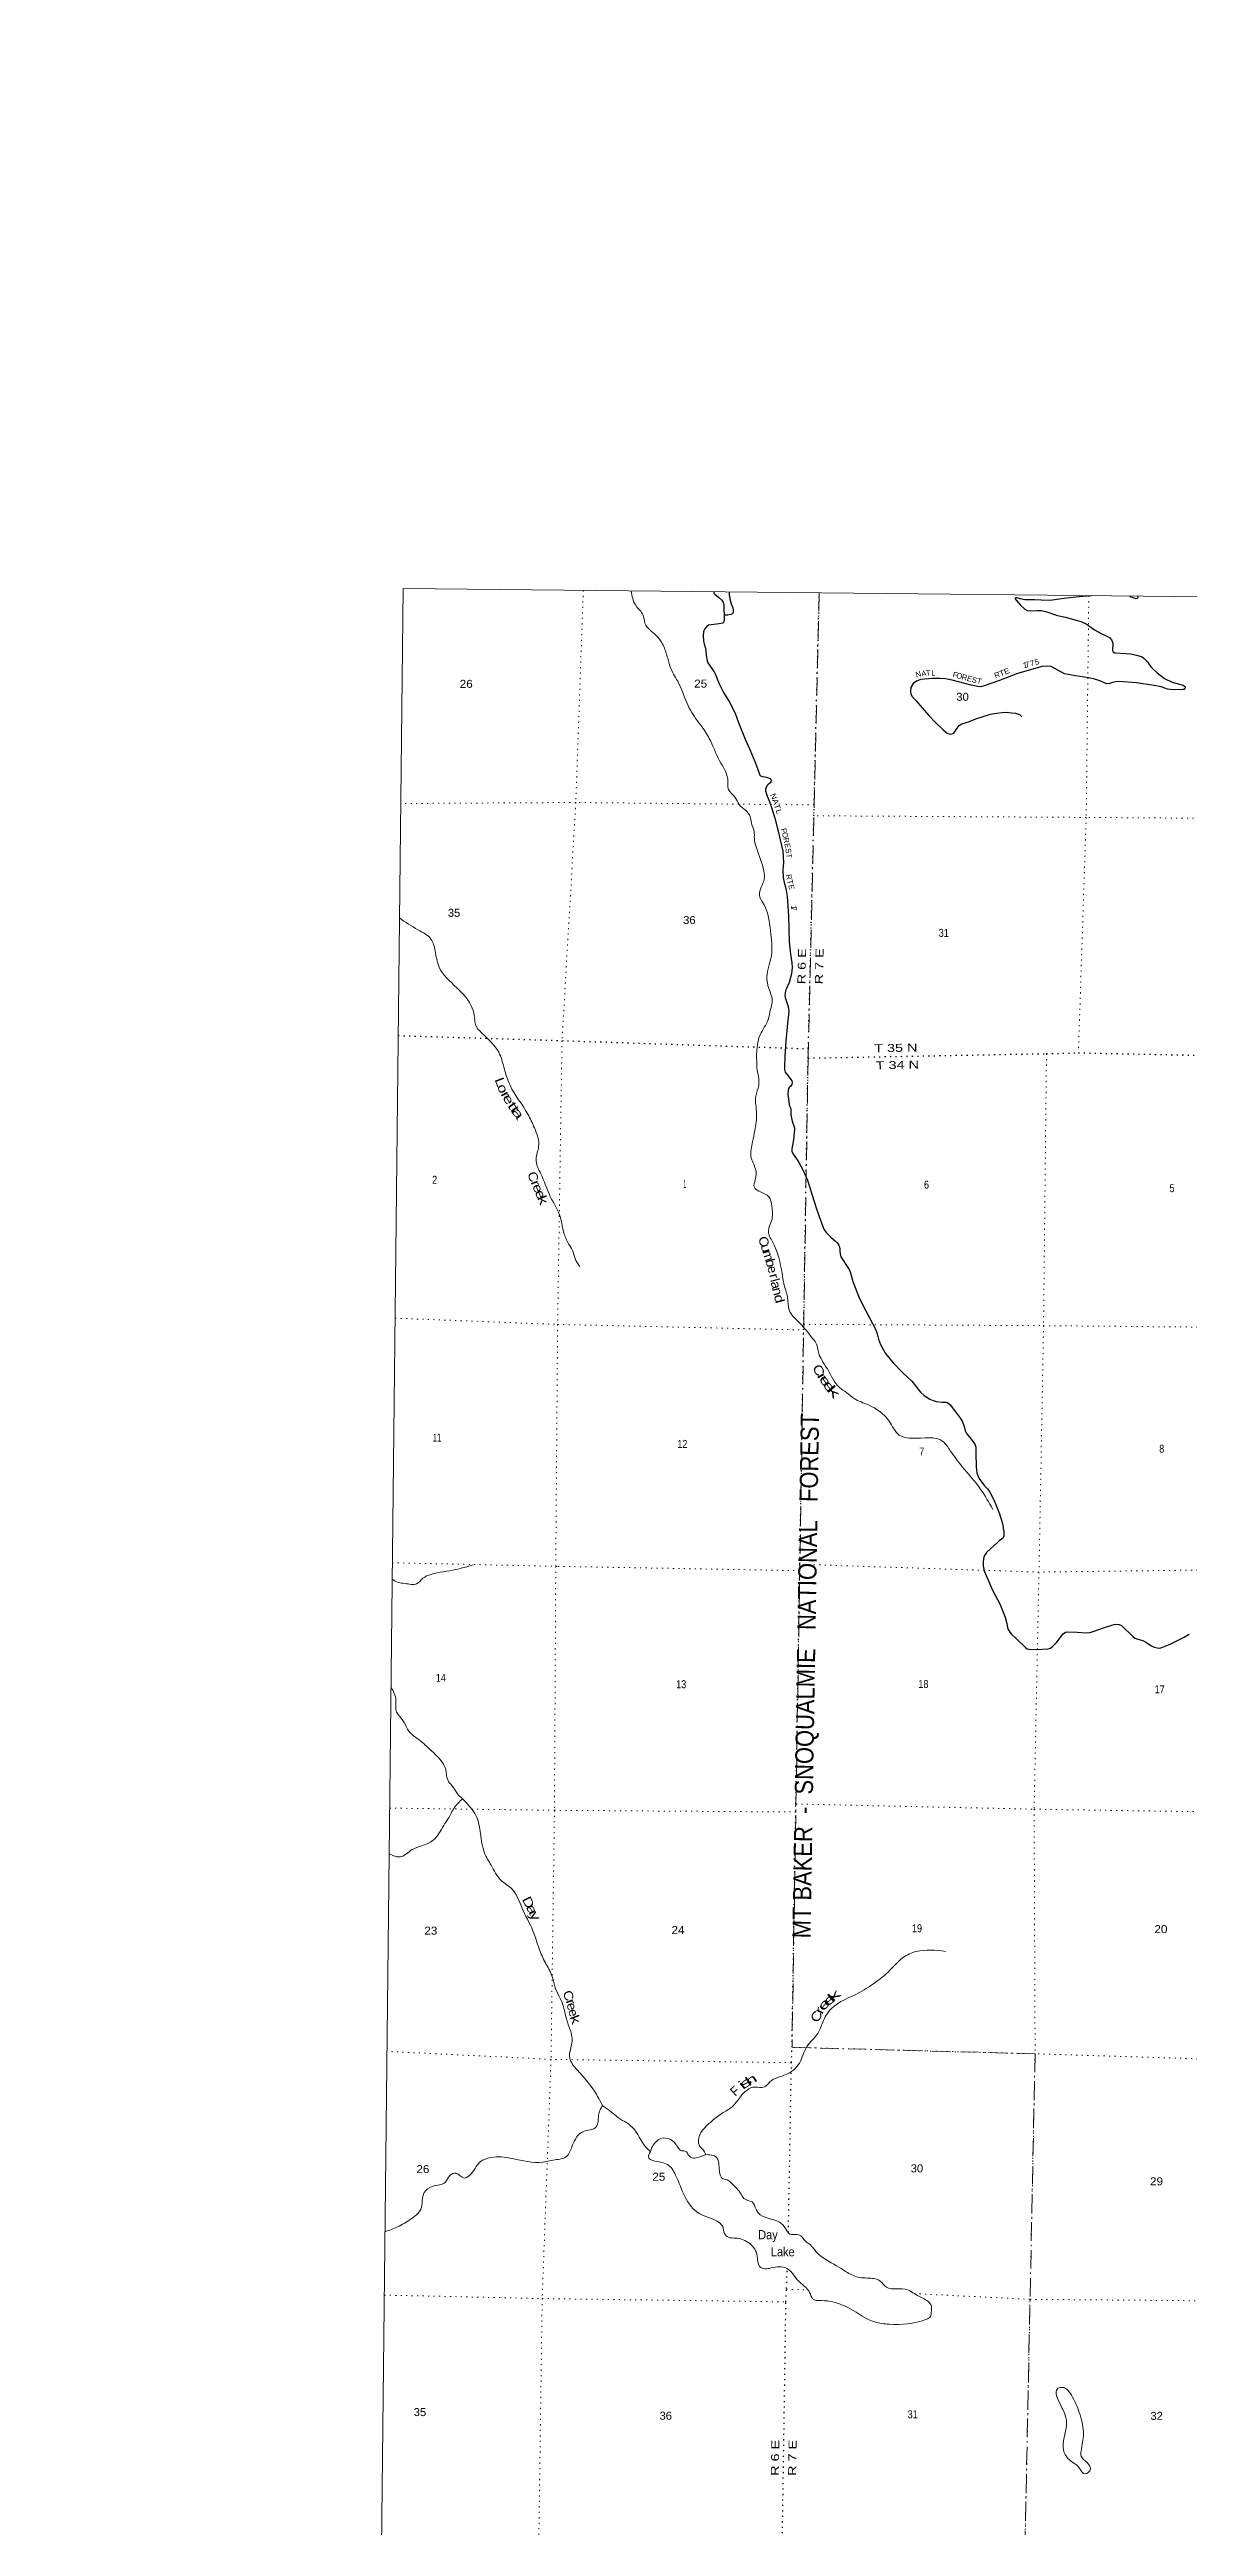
# Model space of a CAD drawing. Header units: feet. Extents: x -1048576 to 137166, y -268550 to 2097152.
# Drawn here: x -252344 to -227345, y 326257 to 380614 of the extents above; entities that cross this region are included whole.
import ezdxf
from ezdxf.enums import TextEntityAlignment as Align

# ---------------------------------------------------------------- set-up
doc = ezdxf.new("R2010")
doc.units = ezdxf.units.FT
doc.header["$LTSCALE"] = 80
doc.linetypes.add('DOT_DASHED', pattern=[7.7, 5, -1.2, 0.3, -1.2])
doc.linetypes.add('DOTTED', pattern=[1.5, 0.3, -1.2])
for name, color, linetype, lineweight in [('29', 7, 'Continuous', 25), ('39', 7, 'Continuous', 13), ('4', 7, 'Continuous', 13), ('44', 7, 'DOT_DASHED', 13), ('6', 7, 'DOTTED', 25), ('7', 7, 'DOTTED', 13)]:
    doc.layers.add(name, color=color, linetype=linetype, lineweight=lineweight)
doc.layers.add('30', color=7, linetype='Continuous')
doc.layers.add('41', color=7, linetype='Continuous')

msp = doc.modelspace()

# ---------------------------------------------------------------- linework, layer by layer
at = {"layer": '29'}
for points in [[(-237766.09, 368711.31), (-237764, 368685.33), (-237743.42, 368661), (-237660.67, 368592.94), (-237587.63, 368526.5), (-237556.24, 368482.65), (-237540.09, 368420.05), (-237539.98, 368329.33), (-237538.86, 368210.07), (-237534.29, 368149.33), (-237538.03, 368078.69), (-237550.18, 368048.52), (-237565.47, 368028.84), (-237648.6, 368012.67), (-237879.42, 367979.87), (-237926.64, 367946.66), (-237968.2, 367897.15), (-237988.35, 367836.51), (-237995.85, 367756.36), (-237986.81, 367630.85), (-237974.21, 367572.01), (-237949.98, 367501.34), (-237935.37, 367423.47), (-237931.81, 367313.55), (-237911.62, 367200.48), (-237897.49, 367152.01), (-237756.15, 366958.17), (-237731.87, 366915.35), (-237644.53, 366690.94), (-237550.3, 366500.72), (-237420.22, 366291.44), (-237296.92, 366052.01), (-237215.73, 365823.71), (-237078.77, 365482.91), (-236975.49, 365250.03), (-236866.81, 364990.74), (-236801.06, 364833.98), (-236762.7, 364709.34), (-236752.6, 364686.58), (-236738.47, 364676.49), (-236689.17, 364663.1), (-236605.2, 364648.22), (-236524.8, 364618.7), (-236510.3, 364599.76), (-236507.59, 364579.89), (-236512.32, 364543.22), (-236529.23, 364519.79), (-236580.73, 364476.58), (-236601.16, 364452.36), (-236614.42, 364418.79), (-236627.41, 364381.69), (-236628.24, 364348.4), (-236610, 364269.14), (-236539.43, 364101.72), (-236492.47, 363959.12), (-236424.99, 363747.32), (-236360.67, 363489.11), (-236305.45, 363271.54), (-236251.06, 363019.64), (-236237.71, 362895.57), (-236236.91, 362772.76), (-236251.85, 362612.89), (-236243.77, 362445.3), (-236219.32, 362335.83), (-236186.18, 362205.69), (-236154.92, 362029.34), (-236139.28, 361812.51), (-236122.22, 361601.93), (-236117.22, 361310.81), (-236109.8, 361035.8), (-236082.17, 360762.31), (-236052.52, 360571.63), (-236045.88, 360468.51), (-236058.39, 360331.3), (-236107.48, 360138.49), (-236169.05, 360010.15), (-236187.23, 359961.69), (-236199.34, 359901.12), (-236201.36, 359856.69), (-236195.3, 359810.25), (-236143.36, 359660.42), (-236124.63, 359574.01), (-236120.59, 359495.26), (-236145.45, 359244.18), (-236181.22, 358853), (-236205.49, 358520.15), (-236211.06, 358291.93), (-236209.43, 358233.27), (-236195.3, 358172.69), (-236133.3, 358087.96)], [(-237427.21, 368707.69), (-237429.04, 368655.39), (-237414.9, 368559.38), (-237383.67, 368450.83), (-237349.59, 368359.06), (-237336.7, 368308.23), (-237337.84, 368261.78), (-237356.34, 368228.23), (-237393.52, 368212.61), (-237458.34, 368202.05), (-237538.75, 368198.39)], [(-229467.6, 368624.08), (-229663.94, 368609.19), (-230021.91, 368575.43), (-230236.45, 368548.3), (-230370.19, 368525.27), (-230579.86, 368532.38), (-230719, 368535.75), (-230856.22, 368535.04), (-230936.89, 368537), (-231037.27, 368557.62), (-231109.37, 368579.57), (-231131.6, 368578.09), (-231147.07, 368571.2), (-231148.18, 368560.31), (-231130.82, 368527.55), (-231038.46, 368426.29), (-230935.81, 368332.87), (-230883.22, 368303.6), (-230817.72, 368293.63), (-230658.12, 368301.88), (-230574.46, 368299.86), (-230474.96, 368283.29), (-230216.8, 368196.2), (-230046.32, 368153.67), (-229809.75, 368091.35), (-229706.18, 368060.33), (-229587.84, 368007.16), (-229409.3, 367881.58), (-229258.07, 367795.05), (-229122.33, 367734.72), (-229073.68, 367701.04), (-229037.38, 367660.37), (-229015.67, 367611.21), (-229007.33, 367568.7), (-229010.83, 367425.31), (-228995.08, 367394.14), (-228959.59, 367375.57), (-228719.81, 367361.67), (-228607.73, 367349.23), (-228458.7, 367312.9), (-228364.51, 367286.36), (-228314.88, 367252.83), (-228246.18, 367174.37), (-228196.04, 367094.73), (-228158.44, 367048.97), (-228035.11, 366931.93), (-227874.18, 366808.42), (-227700.15, 366731.7), (-227463.63, 366664.33), (-227429.89, 366641.28), (-227417.59, 366626.9), (-227414.65, 366604.54), (-227423.16, 366586.56), (-227440.04, 366572.64), (-227465.95, 366569.41), (-227651.72, 366563.81), (-227746.93, 366568.89), (-227806.82, 366578.25), (-227943.42, 366626.9), (-228100.61, 366660.59), (-228487.45, 366713.41), (-228876.15, 366743.04), (-228950.18, 366739.18), (-229015.83, 366724.2), (-229081.17, 366701.76), (-229133.56, 366696.15), (-229171.65, 366705.75), (-229289.4, 366759.12), (-229399.29, 366795.33), (-229542, 366825.88), (-229823.43, 366869.07), (-229986.18, 366897.27), (-230064.43, 366915.34), (-230361.2, 367074.1), (-230464.06, 367083.5), (-230554.94, 367072.73), (-231100.3, 366924.44), (-231494.52, 366770.16), (-231848.82, 366640), (-231905.56, 366628.56), (-231968.58, 366632.51), (-232116.46, 366668.03), (-232531.52, 366775.1), (-232675.93, 366800.93), (-232805.13, 366808), (-232964.49, 366809.85), (-233229.3, 366790), (-233317.78, 366754.14), (-233386.84, 366700.86), (-233435.67, 366615.66), (-233447.49, 366530.56), (-233441.28, 366477.19), (-233417.89, 366420.72), (-233330.87, 366325.61), (-233048.58, 366009.61), (-232901.19, 365848.42), (-232732.06, 365687.48), (-232642.69, 365609.75), (-232578.65, 365587.99), (-232529.96, 365593.92), (-232493.26, 365614.21)], [(-228455.2, 368613.65), (-228455.21, 368597.4), (-228462.18, 368576.01), (-228475.79, 368565.59), (-228496.8, 368562.7), (-228534.74, 368573.07), (-228573.1, 368585.23), (-228607.72, 368599.27), (-228633.51, 368615.49)], [(-232493.26, 365614.21), (-232419.97, 365723.58), (-232374.64, 365777.31), (-232318.85, 365816.11), (-232154.08, 365870.71), (-232009.52, 365923.79), (-231692.28, 366025.22), (-231558.76, 366052.39), (-231431.01, 366065.37), (-231341.69, 366069.23), (-231229.35, 366060.48), (-231145.2, 366046.78), (-231056.87, 366017.9), (-231003.6, 365968.11)], [(-236133.3, 358087.96), (-236070.6, 358011.67), (-236053.96, 357980.87), (-236043.99, 357944.34), (-236047.9, 357898.09), (-236072.13, 357861.74), (-236111.23, 357834.82), (-236126.65, 357811.26), (-236134.89, 357774.77), (-236141.05, 357688.03), (-236112.51, 357470.01), (-236104.43, 357435.69), (-236082.22, 357391.27), (-236076.16, 357363), (-236072.12, 357237.81), (-236045.87, 357096.47), (-235995.39, 356947.05), (-235992.35, 356918.52), (-236015.58, 356686.58), (-236049.91, 356492.74), (-236047.89, 356436.2), (-236029.72, 356383.7), (-235906.85, 356205.11), (-235800.62, 356010.56), (-235706.89, 355800.14), (-235631.84, 355567.94), (-235534.96, 355238.22), (-235447.92, 355001.69), (-235372.43, 354787.67), (-235345.2, 354725.96), (-235296.99, 354654.49), (-235186.67, 354544.71), (-235093.77, 354465.66), (-235052.42, 354423.08), (-235018.09, 354372.6), (-234997.9, 354301.93), (-234996.25, 354245.05), (-234993.87, 354188.86), (-234975.7, 354116.16), (-234794.22, 353842.05), (-234773.77, 353793.09), (-234711.9, 353577.34), (-234571.39, 353216.24), (-234430.69, 352946.08), (-234208.41, 352518.98), (-234180.14, 352426.1), (-234151.87, 352315.04), (-234107.45, 352193.89), (-233996.4, 352000.05), (-233827.2, 351795.74), (-233614.69, 351574.35), (-233417.37, 351391.74), (-233225.61, 351146.61), (-233146.31, 351077.29), (-233021.41, 350998.17), (-232946.41, 350964.22), (-232873.41, 350944.06), (-232754.59, 350931.91), (-232664.76, 350930.33), (-232636.86, 350924.21), (-232578.94, 350873.37), (-232478.77, 350744.54), (-232350.76, 350574.52), (-232302.31, 350497.8), (-232276.05, 350417.03), (-232237.68, 350283.76), (-232215.47, 350243.38), (-232138.15, 350150.23), (-232036.69, 350008.33), (-232012, 349945.09), (-232009.3, 349807.61), (-232008.28, 349518.6), (-232001.46, 349439.75), (-231987.31, 349379.17), (-231959.06, 349296.39), (-231926.74, 349231.77), (-231825.78, 349096.48), (-231759.16, 349025.82), (-231702.62, 348953.13), (-231610.86, 348771.36), (-231494.85, 348481.59), (-231430.04, 348266.61), (-231397.71, 348076.8), (-231399.73, 347985.94), (-231410.81, 347956.15), (-231434.06, 347933.44), (-231492.63, 347891.05), (-231528.98, 347858.74), (-231777.99, 347627.58), (-231807.63, 347586.16), (-231833.88, 347535.68), (-231854.07, 347430.68), (-231854.07, 347341.84), (-231826.11, 347226.6)], [(-231826.11, 347226.6), (-231646.81, 346801.92), (-231488.59, 346505.06), (-231370.66, 346211.2), (-231329.7, 346070.77), (-231314.95, 345984.95), (-231300.81, 345940.53), (-231266.49, 345879.95), (-231240.24, 345849.66), (-231110.01, 345729.98), (-230918.79, 345545.49), (-230882.84, 345518.52), (-230841.03, 345507.23), (-230681.68, 345505.38), (-230427.24, 345513.36), (-230374, 345532.65), (-230322.82, 345575.49), (-230233.94, 345662.26), (-230092.28, 345844.74), (-230040.84, 345879.95), (-229978.17, 345890.47), (-229788.67, 345883.85), (-229589.28, 345868.92), (-229507.78, 345877.93), (-229437.1, 345898.12), (-229184.83, 345988.44), (-229026.21, 346039.16), (-228976.73, 346053.6), (-228922.87, 346056.86), (-228869.71, 346053.6), (-228815.19, 346029.37), (-228743.7, 345957.54), (-228641.1, 345862.09), (-228566.83, 345785.05), (-228522.4, 345752.74), (-228454.75, 345726.22), (-228350.53, 345697.42), (-228304.33, 345680.05), (-228260.92, 345648.77), (-228157.58, 345583.61), (-228098.37, 345556.88), (-228031.58, 345538.12), (-227973.19, 345534.67), (-227926.52, 345543.66), (-227749.21, 345616.15), (-227438.75, 345770.29), (-227346.52, 345828.68), (-227320.99, 345837.54)]]:
    msp.add_lwpolyline(points, dxfattribs=at)
at = {"layer": '39'}
for points in [[(-139726.18, 284721.75), (-139786.61, 284683.23), (-139865.18, 284636.58), (-139935.68, 284589.96), (-139981.99, 284555.51), (-140024.23, 284506.92), (-140030.24, 284490.75), (-140030.24, 284490.75), (-140086.75, 284492.64)], [(-239579.7, 368730.93), (-239477.32, 368417.63), (-239317.45, 368204.25), (-239274.44, 368022), (-239030.17, 367757.49), (-238862.49, 367509.69), (-238775.62, 367254.36), (-238706.67, 367031.49), (-238535.52, 366710.88), (-238303.52, 366163.42), (-238056.02, 365793.77), (-237862.49, 365495.24), (-237636.13, 365002.41), (-237459.49, 364606.96), (-237441.08, 364376.35), (-237297.06, 364201.49), (-237205.39, 364045.19), (-236963.11, 363784.74), (-236939.97, 363643.06), (-236878.79, 363460.69), (-236874.01, 363294.87), (-236825.1, 363092.37), (-236665.5, 362581.79), (-236656.76, 362405.84), (-236764.39, 362062.89), (-236661.08, 361845.86), (-236520.15, 361270.72), (-236500.11, 360726.74), (-236598.53, 360268.49), (-236556.1, 360011.44), (-236481.69, 359711.71), (-236519.29, 359548.21), (-236571.45, 359328.2), (-236747.69, 358989.77), (-236822.77, 358416.11), (-236815.83, 358268.48), (-236778.43, 357882.08), (-236842.82, 357648), (-236823.58, 357263.74), (-236866.83, 356890.02), (-236911.14, 356641.65), (-236947.94, 356320.45), (-236849.1, 356046.84), (-236852.96, 355808.3), (-236880.4, 355652.82), (-236774.11, 355561.11), (-236551, 355432.21), (-236489.96, 355231.64), (-236496.49, 354908.21), (-236566.79, 354692.37), (-236473.81, 354445.08), (-236265.14, 353752.21), (-236210.83, 353464.76), (-236144.07, 353219.67), (-236107.8, 352948.51), (-235915.86, 352704.58), (-235583.72, 352316.15), (-235509.91, 352200.4), (-235476.71, 352054.61), (-235271.81, 351658.96), (-235004.39, 351254.8), (-234851.83, 351140.54), (-234685.25, 351012.02), (-234367.36, 350868.31), (-233915.84, 350513.43), (-233692.07, 350208.63), (-233397.85, 350137.87), (-232738.19, 350068.63), (-232572.19, 349865.32), (-232310.42, 349513.76), (-231910.41, 349023.77), (-231639.29, 348575.1)], [(-244664.22, 361556.75), (-244258.51, 361295.67), (-243971.37, 361091.52), (-243880.48, 360834.14), (-243792.38, 360477.71), (-243404.22, 360022.17), (-243066.43, 359579.12), (-243015.59, 359364.46), (-242994.54, 359214.71), (-242860.66, 359033.86), (-242484.38, 358608.73), (-242369.81, 358280.42), (-242235.59, 357883.24), (-241846.74, 357253.83), (-241701.71, 356949.58), (-241608.01, 356532.46), (-241639.28, 356405.3), (-241662.95, 356215.42), (-241562.07, 355943.82), (-241351.93, 355443.01), (-241131.36, 354984.58), (-241047.37, 354618.07), (-240934.13, 354378.73), (-240850.57, 354218.44), (-240791.38, 354040.12), (-240701.55, 353908.09)], [(-243045.47, 347363.75), (-243427.89, 347255.18), (-243973.81, 347149.77), (-244150.12, 347064.05), (-244286.31, 346943.68), (-244540.64, 346951.5), (-244687.85, 346972.73), (-244822.69, 347045)], [(-244848.63, 344676.8), (-244740.06, 344389.33), (-244725.92, 344128.43), (-244585.99, 343947.53), (-244484.54, 343750.73), (-244191.8, 343487.91), (-243961.24, 343278.09), (-243647.45, 342865.52), (-243602.76, 342638.78), (-243474.85, 342470.1), (-243389.07, 342336.07), (-243280.91, 342224.14)], [(-244888.92, 341017.39), (-244639.36, 340951.71), (-244385.77, 341109.69), (-244169.09, 341195.13), (-243923.88, 341314.74), (-243689.18, 341642.67), (-243591.1, 341793.62), (-243458.04, 342031.27), (-243280.91, 342224.14)], [(-243282.33, 342222.6), (-242978.95, 341848.04), (-242887.04, 341461.26), (-242795.43, 341036.07), (-242652.14, 340766.19), (-242434.61, 340437.18), (-242191.82, 340243.44), (-241978.89, 339841.68), (-241732.51, 339326.46), (-241596.23, 338933.31), (-241461.31, 338627.11), (-241316.11, 338343.07), (-241253.33, 338106.09), (-241074.72, 337704.56), (-240996.42, 337386.61), (-240874.86, 336916.74), (-240924.29, 336528.91), (-240762.71, 336275.08), (-240340.82, 335742.49), (-240239.31, 335553.77), (-240209.49, 335492.91)], [(-232679.05, 338878.01), (-233321.1, 338874.34), (-233608.8, 338742.89), (-233903.76, 338455.81), (-234184.18, 338221.2), (-234565.63, 337975.16), (-235188.2, 337617.55), (-235374.2, 337321.64), (-235481.1, 337073.7), (-235719.48, 336792.3), (-235883.8, 336427.5), (-236176.46, 336176.8), (-236537.1, 336011.48), (-236653.02, 335903.11), (-236856.95, 335900.47), (-237177.59, 335686.35), (-237369.1, 335461.23), (-237586.21, 335321.21), (-237831.95, 335132.86), (-238101.53, 334732.39), (-238074.25, 334604.84), (-237968.22, 334478.76), (-237943.77, 334411.91)], [(-244980.14, 332723.85), (-244706.04, 332831.08), (-244420, 332998.78), (-244196.22, 333219.63), (-244118.69, 333587.05), (-243944.06, 333717.26), (-243654.59, 333816.36), (-243554.56, 333959.21), (-243420.94, 334006.81), (-243244.08, 333902.49), (-243126.57, 333956.26), (-242890.03, 334259.92), (-242663.18, 334355.4), (-242182.87, 334329.85), (-241519.24, 334252.5), (-241213.96, 334307.01), (-241078.51, 334330.34), (-241003.51, 334370.26), (-240878.66, 334589.77), (-240690.61, 334889.71), (-240522.53, 334955.27), (-240366.69, 335004.74), (-240309.37, 335107.45), (-240293.88, 335283.23), (-240260.69, 335398.24), (-240209.49, 335492.91)], [(-240209.49, 335492.91), (-240042.79, 335380.57), (-239898.37, 335258.27), (-239550.96, 335015.3), (-239249.49, 334576.53), (-239151.25, 334486.9)], [(-239151.25, 334486.9), (-239190.71, 334343.63), (-239098.28, 334286.39), (-238781.97, 334201.32), (-238602.05, 333969.6), (-238393.81, 333482.96), (-238083.62, 333127.02), (-237641.04, 332921.81), (-237569.01, 332836.4), (-237529.77, 332688.54), (-237439.58, 332603.01), (-237282.24, 332585.75), (-236974.26, 332466.37), (-236808.83, 332188.26), (-236758.07, 331963.5), (-236637.35, 331910.1), (-236510.01, 331929.44), (-236150.75, 331914.84), (-235996.5, 331758.11), (-235930.53, 331672.74), (-235760.15, 331513.88), (-235660.13, 331393.91), (-235594.6, 331251.93), (-235401.07, 331214.21), (-235150.95, 331184.19), (-234772.54, 331036.02), (-234233.71, 330745.23), (-233915.09, 330696.53), (-233106.7, 330802.16), (-233007.27, 330868.2), (-232992.48, 330953.01), (-233001.25, 331124.91), (-233061.29, 331194.07), (-233292.44, 331327.07), (-233563.94, 331464.39), (-233830.37, 331472.29), (-233975.45, 331509.68), (-234109.7, 331642.02), (-234236.48, 331695.45), (-234561.34, 331719.93), (-234829.03, 331826.9), (-235015.88, 331945.44), (-235463.88, 332233.59), (-235575.97, 332359.71), (-235670.1, 332457.4), (-235746.4, 332512.51), (-235900.73, 332659.14), (-236098.48, 332672.63), (-236188.36, 332798.59), (-236322.58, 332934.97), (-236789.38, 333140.36), (-236835.21, 333219.52), (-236924.84, 333377.83), (-237103.94, 333453.86), (-237159.75, 333547.25), (-237261.76, 333671.28), (-237510.55, 333873.14), (-237564.97, 333885.64), (-237640.42, 334049.92), (-237722.73, 334371.94), (-237847.59, 334413.23), (-237960.67, 334409.97), (-238179.25, 334340.71), (-238300.07, 334381.98), (-238394.08, 334495.84), (-238474.79, 334502.46), (-238554.92, 334583.88), (-238723.21, 334752.84), (-238922.93, 334772.41), (-239042.69, 334688.33), (-239128.5, 334557.5), (-239151.25, 334486.9)], [(-230211.08, 329292.23), (-230241.71, 329247.96), (-230218.88, 329065.85), (-230121.52, 328863.01), (-230048.1, 328696.72), (-230021.46, 328486.28), (-230088.32, 327930.77), (-229992.81, 327750.18), (-229746.05, 327546.31), (-229613.85, 327409.94), (-229497.92, 327520.34), (-229577.57, 327664.43), (-229701.72, 327796.7), (-229694.39, 327962.43), (-229651.16, 328332.1), (-229740.77, 328755.26), (-229913.47, 329138.55), (-230023.46, 329274.77), (-230105.96, 329309.7), (-230211.08, 329292.23)]]:
    msp.add_spline(points, degree=3, dxfattribs=at)
at = {"layer": '4'}
msp.add_lwpolyline([(-244583.22, 368785.28), (-214011.33, 368469.88), (-183439.04, 368196.52), (-152866.39, 367965.22), (-122293.46, 367775.97), (-91720.3, 367628.79), (-61146.96, 367523.64), (-30573.52, 367460.57), (0, 367439.54), (0, 183577.08), (-30826.42, 183598.29), (-61652.78, 183661.9), (-92479.02, 183767.9), (-123305.1, 183916.31), (-154130.93, 184107.12), (-184956.48, 184340.33), (-215781.67, 184615.95), (-246606.45, 184933.97)], close=True, dxfattribs=at)
msp.add_lwpolyline([(-244583.22, 368785.28), (-214011.33, 368469.88), (-183439.04, 368196.52), (-152866.39, 367965.22), (-122293.46, 367775.97), (-91720.3, 367628.79), (-61146.96, 367523.64), (-30573.52, 367460.57), (0, 367439.54), (0, 183577.08), (-30826.42, 183598.29), (-61652.78, 183661.9), (-92479.02, 183767.9), (-123305.1, 183916.31), (-154130.93, 184107.12), (-184956.48, 184340.33), (-215781.67, 184615.95), (-246606.45, 184933.97)], close=True, dxfattribs=at)
msp.add_lwpolyline([(-244583.22, 368785.28), (-214011.33, 368469.88), (-183439.04, 368196.52), (-152866.39, 367965.22), (-122293.46, 367775.97), (-91720.3, 367628.79), (-61146.96, 367523.64), (-30573.52, 367460.57), (0, 367439.54), (0, 183577.08), (-30826.42, 183598.29), (-61652.78, 183661.9), (-92479.02, 183767.9), (-123305.1, 183916.31), (-154130.93, 184107.12), (-184956.48, 184340.33), (-215781.67, 184615.95), (-246606.45, 184933.97)], close=True, dxfattribs=at)
msp.add_lwpolyline([(-244583.22, 368785.28), (-214011.33, 368469.88), (-183439.04, 368196.52), (-152866.39, 367965.22), (-122293.46, 367775.97), (-91720.3, 367628.79), (-61146.96, 367523.64), (-30573.52, 367460.57), (0, 367439.54), (0, 183577.08), (-30826.42, 183598.29), (-61652.78, 183661.9), (-92479.02, 183767.9), (-123305.1, 183916.31), (-154130.93, 184107.12), (-184956.48, 184340.33), (-215781.67, 184615.95), (-246606.45, 184933.97)], close=True, dxfattribs=at)
at = {"layer": '44'}
msp.add_lwpolyline([(-235450.06, 368686.66), (-235694.3, 358500.05), (-236047.35, 336772.26), (-230711.59, 336629.23), (-230931.49, 325933.88), (-220273.27, 325782.9), (-214982.18, 325924.27), (-214918.78, 331255.13), (-214369.64, 331259.09)], dxfattribs=at)
at = {"layer": '6'}
for points in [[(-236126.68, 332707.54), (-236059.39, 336434.78), (-236047.35, 336772.26), (-235963.45, 341935.71), (-235960.6, 342110.95), (-235877.38, 347232.7), (-235875.12, 347372.01), (-235791.55, 352514.79), (-235789.54, 352638.79), (-235694.61, 358480.98), (-235689.83, 358686.49), (-235567.26, 363798.55), (-235561.56, 364036.14), (-235450.06, 368686.66)], [(-244691.17, 358976.22), (-241095.41, 358864.01), (-235689.83, 358686.49)], [(-235694.61, 358480.98), (-230461.9, 358578.55), (-229761.19, 358595.97), (-225110.31, 358501.29), (-224444.03, 358506.81), (-219797.03, 358432.38), (-219084.35, 358431.51), (-214528.12, 358367.81), (-214108.57, 358371.73)], [(-236319.79, 322699.99), (-236259.94, 325866.61), (-236180.6, 331185.21), (-236168.23, 331480.29), (-236154.29, 331916.63)]]:
    msp.add_lwpolyline(points, dxfattribs=at)
at = {"layer": '7'}
for p, q in [((-235561.56, 364036.14), (-236261, 364043.35)), ((-236168.36, 331464.12), (-235704.37, 331450.1))]:
    msp.add_line(p, q, dxfattribs=at)
for points in [[(-240627.89, 368742.1), (-240792.68, 364090.1), (-241095.41, 358864.01), (-241191.85, 352635.76), (-241232.74, 347329.03), (-241261.89, 341973.7), (-241336.31, 336507.48), (-241530.19, 331258.41), (-241605.43, 325947.88)], [(-229532.77, 368624.74), (-229590.16, 363762.31), (-229761.19, 358595.97)], [(-236494.03, 364045.76), (-240792.68, 364090.1), (-244635.15, 364067.69)], [(-214058.1, 363613.51), (-219007.4, 363701.61), (-224351.35, 363722.21), (-229590.16, 363762.31), (-235567.26, 363798.55)], [(-230461.9, 358578.55), (-230526.06, 352608.86), (-230626.28, 347201.45), (-230732.99, 341998.28), (-230711.59, 336629.23), (-230821.58, 331242.48), (-230931.49, 325933.88), (-230889.19, 322643.03)], [(-244759.43, 352773.62), (-241191.85, 352635.76), (-235791.55, 352514.79)], [(-235789.54, 352638.79), (-230526.06, 352608.86), (-225198.49, 352560.06), (-219931.45, 352515.73), (-217315.34, 352461.33)], [(-235877.38, 347232.7), (-241200.46, 347326.79), (-244818.5, 347405.81)], [(-217368.2, 347172.88), (-220043.12, 347193.31), (-225346.27, 347268.22), (-230626.28, 347201.45), (-235875.12, 347372.01)], [(-244877.76, 342021.49), (-241261.89, 341973.7), (-235963.45, 341935.71)], [(-235960.6, 342110.95), (-230732.99, 341998.28), (-225403.66, 341915.11), (-220175.07, 341858.9), (-214865.73, 341802.15), (-214268.13, 341801.86)], [(-236059.39, 336434.78), (-241336.31, 336507.48), (-244936.51, 336682.62)], [(-214319.36, 336481.27), (-214866.32, 336485.03), (-220155.82, 336497.17), (-225344.7, 336466.17), (-230711.59, 336629.23), (-236047.35, 336772.26)], [(-244995.37, 331334.14), (-241530.19, 331258.41), (-236180.6, 331185.21)], [(-233365.65, 331367.19), (-230820.49, 331242.48), (-225462.04, 331194.33), (-220198.96, 331160.13), (-214918.78, 331255.13), (-214369.64, 331259.09)]]:
    msp.add_lwpolyline(points, dxfattribs=at)

# ---------------------------------------------------------------- texts
at = {"layer": '30'}
for s, rotation, p in [('N', 18.064, (-233256.5, 366847.64)), ('F', 345.535, (-232481.11, 366834.38)), ('R', 20.172, (-231525.96, 366833.18)), ('1', 15.212, (-230914.67, 367046.46)), ('E', 345.535, (-232164.44, 366749.3)), ('S', 346.494, (-232057.71, 366721.6)), ('F', 284.241, (-236280.81, 363459)), ('E', 284.287, (-236117.05, 362217.89)), ('1', 274.126, (-236067.12, 361785.13))]:
    msp.add_text(s, height=120, rotation=rotation, dxfattribs=at).set_placement(p, align=Align.CENTER)
for s, rotation, width, p in [('A', 7.031, 0.9, (-233148.13, 366864.48)), ('T', 4.287, 0.9, (-233054.3, 366873.32)), ('L', 359.335, 0.75, (-232944.72, 366875.18)), ('O', 345.535, 0.9, (-232387.62, 366810.7)), ('T', 21.373, 1.3, (-231418.58, 366875.05)), ('E', 21.373, 1.15, (-231311.68, 366916.89)), ('7', 17.462, 1.15, (-230862.36, 367062.34)), ('7', 15.212, 1.1, (-230762.92, 367088.71)), ('5', 15.212, 1.1, (-230658.98, 367116.98)), ('R', 345.535, 0.9, (-232276, 366779.7)), ('T', 348.283, 1.05, (-231949.98, 366695.58)), ('N', 292.856, 1.1, (-236505.36, 364201.1)), ('A', 290.518, 1.15, (-236459.84, 364085.75)), ('T', 288.227, 1.2, (-236426.46, 363982.5)), ('L', 286.714, 1.15, (-236391.41, 363872.08)), ('O', 284.241, 0.9, (-236253.63, 363360.16)), ('R', 282.184, 0.85, (-236229.35, 363247.06)), ('E', 280.677, 0.9, (-236203.6, 363129.59)), ('S', 277.251, 0.85, (-236185.12, 363021.78)), ('T', 276.141, 0.95, (-236175.24, 362911.52)), ('R', 282.59, 0.85, (-236171.14, 362441.3)), ('T', 284.287, 1.15, (-236145.38, 362329.15)), ('7', 274.632, 0.85, (-236064.18, 361752.34))]:
    msp.add_text(s, height=120, rotation=rotation, dxfattribs=dict(at, width=width)).set_placement(p, align=Align.CENTER)
at = {"layer": '41'}
for s, rotation, width, p in [('L', 290.893, 1.3, (-242543.62, 357921.08)), ('o', 294.893, 1.3, (-242486.42, 357771.86)), ('r', 296.902, 1.55, (-242417.23, 357635.89)), ('e', 299.553, 1.45, (-242355.87, 357525.66)), ('t', 305.515, 1.6, (-242268.95, 357387.44)), ('t', 305.515, 1.6, (-242209.37, 357302.2)), ('a', 304.188, 1.7, (-242145.75, 357214.24)), ('C', 292.791, 1.15, (-241821.43, 355838.28)), ('r', 292.578, 1.4, (-241763.95, 355700.07)), ('e', 292.578, 1.25, (-241716.93, 355587.37)), ('e', 292.948, 1.3, (-241659.93, 355452.3)), ('k', 292.948, 1.45, (-241607.12, 355327.59)), ('C', 290.908, 1.15, (-236759.98, 354422.46)), ('u', 287.629, 1.3, (-236712.13, 354280.44)), ('m', 287.629, 1.05, (-236660.91, 354118.91)), ('b', 286.718, 1.2, (-236610.32, 353957.13)), ('e', 285.075, 1.05, (-236572.68, 353816.47)), ('r', 285.075, 1.2, (-236533.51, 353671.98)), ('a', 284.378, 1.15, (-236496.13, 353478.99)), ('n', 284.861, 1.15, (-236462.29, 353336.47)), ('d', 285.613, 1.3, (-236422.15, 353174.05)), ('C', 298.892, 1.3, (-235548.79, 351582.84)), ('r', 300.892, 1.7, (-235470.32, 351447.23)), ('e', 303.441, 1.6, (-235397.95, 351342.76)), ('e', 306.618, 1.7, (-235311.21, 351217.87)), ('k', 310.36, 2.1, (-235212.59, 351096.42)), ('D', 296.777, 1.35, (-241922.55, 339907.61)), ('a', 296.233, 1.45, (-241844.65, 339754.74)), ('y', 296.233, 1.45, (-241772.83, 339611.52)), ('C', 292.043, 1.15, (-241044.84, 337871.13)), ('r', 291.37, 1.4, (-240994.27, 337736.03)), ('e', 286.953, 1.1, (-240976.46, 337641.07)), ('e', 286.717, 1.1, (-240940.64, 337502.31)), ('C', 64.173, 1.25, (-235421.9, 337406.72)), ('r', 64.173, 1.5, (-235356.03, 337542.79)), ('e', 50.451, 1.8, (-235271.55, 337651.76)), ('e', 41.828, 1.9, (-235166.34, 337741.94)), ('k', 41.125, 2.1, (-235059.64, 337827.71)), ('k', 290.482, 1.4, (-240898.51, 337349.5)), ('i', 40.343, 1.7, (-237082.69, 335866.28)), ('s', 36.825, 2, (-237007.76, 335917.13)), ('h', 32.231, 1.65, (-236892.35, 335978.36))]:
    msp.add_text(s, height=200, rotation=rotation, dxfattribs=dict(at, width=width)).set_placement(p, align=Align.CENTER)
for s, rotation, p in [('l', 285.02, (-236515.22, 353581.64)), ('F', 42.913, (-237233.43, 335741.86))]:
    msp.add_text(s, height=200, rotation=rotation, dxfattribs=at).set_placement(p, align=Align.CENTER)
at = {"layer": '41', "width": 0.9}
for s, p in [('Day', (-236789.64, 332560.28)), ('Lake', (-236510.76, 332185.4))]:
    msp.add_text(s, height=200, dxfattribs=at).set_placement(p)
at = {"layer": '44', "width": 0.9}
msp.add_text('MT BAKER  -  SNOQUALMIE   NATIONAL   FOREST', height=400, rotation=89.069, dxfattribs=at).set_placement((-235640.08, 339161))
at = {"layer": '6', "width": 1.35}
for s, rotation, p in [('R 6 E', 88.627, (-235755.48, 360098.71)), ('R 7 E', 88.627, (-235371.88, 360098.02)), ('T 35 N', 1.068, (-234240.79, 358608.11)), ('T 34 N', 1.068, (-234207.2, 358234.32)), ('R 6 E', 89.145, (-236337.57, 327366.98)), ('R 7 E', 89.145, (-235957.99, 327366))]:
    msp.add_text(s, height=175, rotation=rotation, dxfattribs=at).set_placement(p)
at = {"layer": '7'}
for s, width, p in [('26', 1.1, (-243341.24, 366606.2)), ('25', 1.1, (-238195.08, 366611.5)), ('30', 1.05, (-232440.8, 366322.03)), ('35', 1.05, (-243601.89, 361581.57)), ('36', 1.05, (-238436.66, 361423.28)), ('31', 0.85, (-232826.75, 361141.05)), ('2', 0.85, (-243945.27, 355722)), ('1', 0.4, (-238432.53, 355631.68)), ('6', 0.85, (-233150.46, 355616.41)), ('5', 0.85, (-227761.92, 355538.67)), ('11', 0.65, (-243929.38, 350065.89)), ('12', 0.85, (-238564.91, 349926.25)), ('7', 0.85, (-233254.74, 349758.12)), ('8', 0.85, (-227987.34, 349821.04)), ('14', 0.85, (-243864.1, 344793.2)), ('13', 0.85, (-238589.9, 344653.33)), ('18', 0.85, (-233274.19, 344656.83)), ('17', 0.85, (-228088.31, 344541.04)), ('23', 1.1, (-244118.17, 339244.4)), ('24', 1.1, (-238692.93, 339258.04)), ('19', 0.85, (-233414.49, 339297.82)), ('20', 1.1, (-228093.53, 339279.1)), ('26', 1.1, (-244292.33, 334012.53)), ('25', 1.1, (-239114.28, 333843.67)), ('30', 1.05, (-233441.88, 334028.26)), ('29', 1.1, (-228189.15, 333744.21)), ('35', 1.05, (-244349.89, 328679.33)), ('36', 1.05, (-238954.39, 328600.5)), ('31', 0.85, (-233509.52, 328630.06)), ('32', 1.05, (-228180.2, 328597.37))]:
    msp.add_text(s, height=175, dxfattribs=dict(at, width=width)).set_placement(p)

doc.saveas('drawing.dxf')
